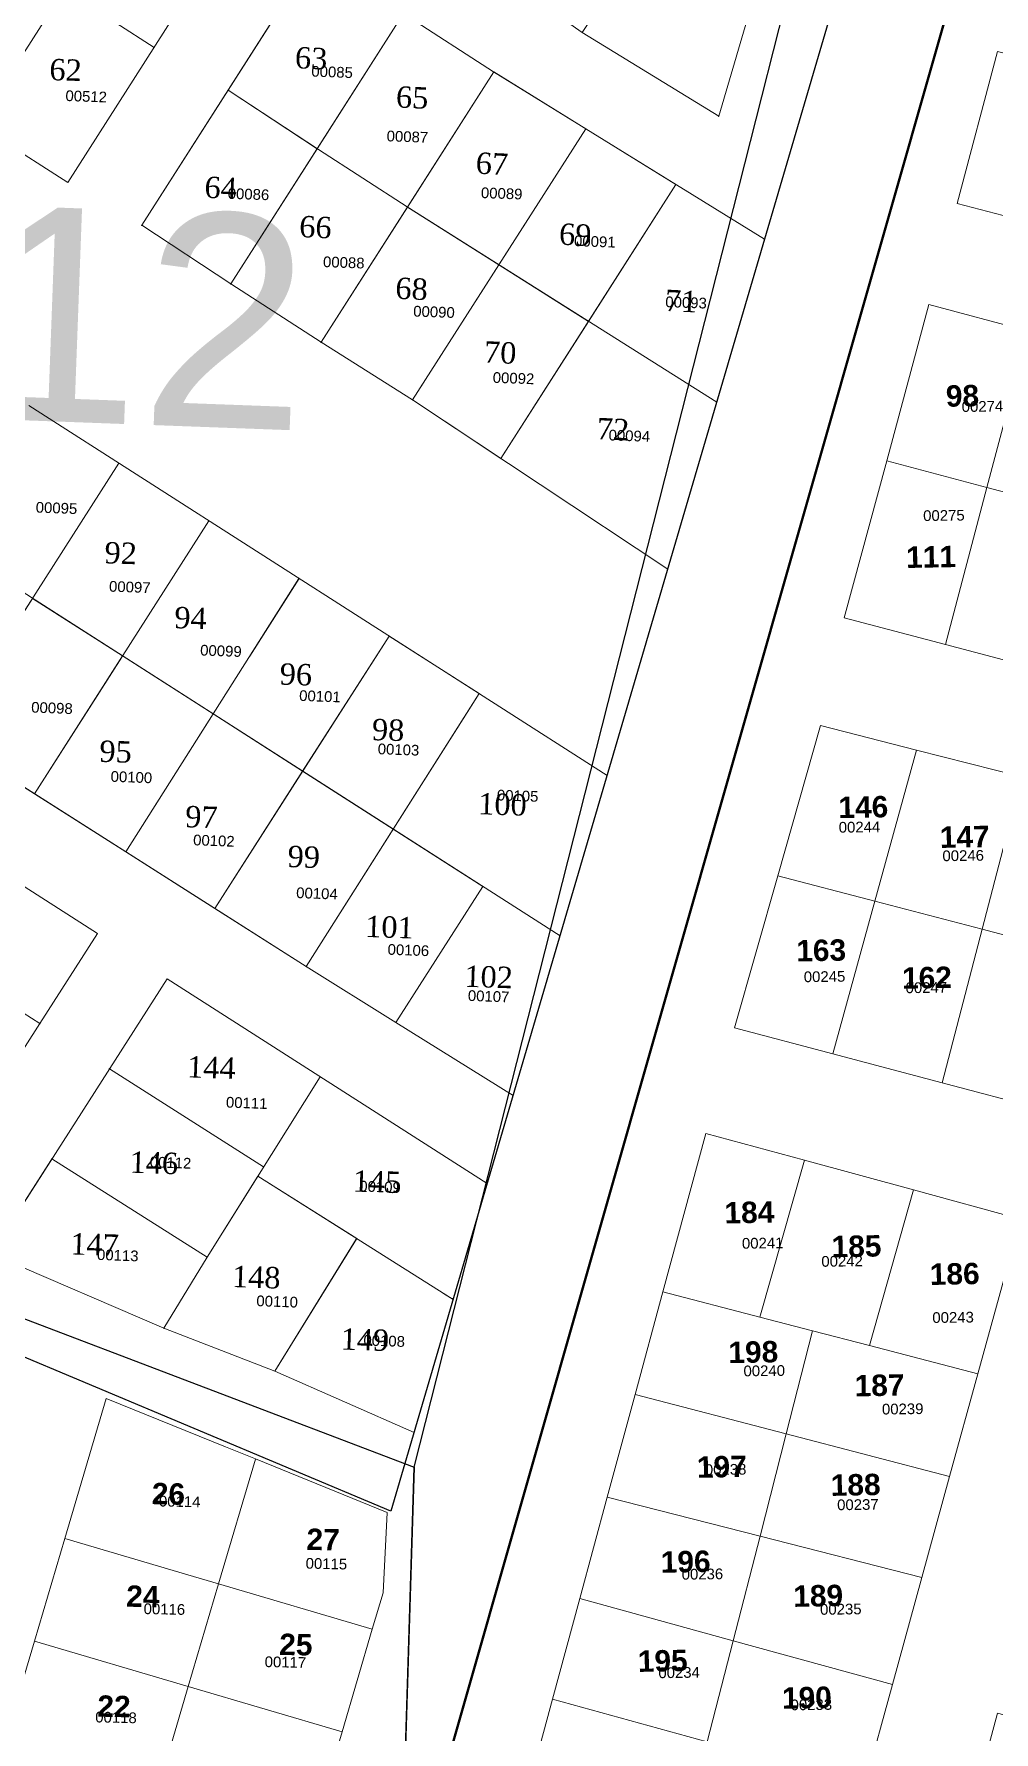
# Model space of a CAD drawing. Header units: metres. Extents: x 251686 to 255059, y 1627526 to 1631912.
# Drawn here: x 254242.3 to 254332.1, y 1630948.3 to 1631107.1 of the extents above; entities that cross this region are included whole.
import ezdxf
from ezdxf.enums import TextEntityAlignment as Align

# ---------------------------------------------------------------- set-up
doc = ezdxf.new("R2010")
doc.units = ezdxf.units.M
doc.header["$MEASUREMENT"] = 0
doc.layers.add('ASSIETTE IMMAT', color=7, linetype='Continuous', lineweight=0)
doc.layers.add('LimiteTF', color=4, linetype='Continuous', lineweight=13)
for name, color, linetype in [('limites_parcelles', 7, 'Continuous'), ('limites_sections', 7, 'Continuous'), ('limites_tf', 7, 'Continuous'), ('numero_lot', 7, 'Continuous'), ('numero_parcelle', 7, 'Continuous')]:
    doc.layers.add(name, color=color, linetype=linetype)
doc.styles.add('Style-Arial', font='arial.ttf')
doc.styles.add('Style-FANCY', font='times.ttf')
doc.styles.add('style1', font='')
doc.styles.get('style1').set_extended_font_data('Times New Roman', bold=True)

# ---------------------------------------------------------------- blocks, each defined once
blk = doc.blocks.new('*U83')
at = {"layer": 'LimiteTF', "color": 5, "linetype": 'Continuous', "lineweight": 30}
for p, q in [((91.339994, 108.869996, 0.00005), (172.679994, 77.899996, 0.00005)), ((172.679994, 77.899996, 0.00005), (167.209994, -100.580004, 0.00005))]:
    blk.add_line(p, q, dxfattribs=at)
blk = doc.blocks.new('*U93')
at = {"layer": 'LimiteTF', "color": 5, "linetype": 'Continuous', "lineweight": 30}
for p, q in [((118.400028, 101.540028), (60.410028, -123.859972)), ((60.410028, -123.859972), (-20.879972, -92.869972))]:
    blk.add_line(p, q, dxfattribs=at)

msp = doc.modelspace()

# ---------------------------------------------------------------- linework, layer by layer
at = {"layer": 'ASSIETTE IMMAT', "color": 2, "linetype": 'Continuous', "lineweight": 30, "elevation": 0.000046, "flags": 128}
msp.add_lwpolyline([(254272.353104, 1630794.592518), (254277.823104, 1630973.072518), (254333.848614, 1631193.827754), (254215.749709, 1631218.847188), (254186.928919, 1631154.997551), (254121.018849, 1631074.583792), (254089.056999, 1630989.119047), (254053.768104, 1630970.237518)], dxfattribs=at)
at = {"layer": 'limites_parcelles', "color": 7, "linetype": 'Continuous', "lineweight": 0}
for p, q in [((254183.622363, 1631150.950674), (254253.497933, 1631105.871372)), ((254186.501195, 1631130.9605), (254245.421189, 1631093.232447)), ((254237.018027, 1631098.653546), (254253.380847, 1631124.258972)), ((254245.421189, 1631093.232447), (254261.807226, 1631118.874202)), ((254268.49373, 1631114.529873), (254252.34154, 1631089.24549)), ((254276.825564, 1631109.032153), (254260.673374, 1631083.74777)), ((254285.27309, 1631103.584409), (254269.122538, 1631078.302589)), ((254293.904124, 1631098.249967), (254277.675619, 1631072.903386)), ((254302.322909, 1631093.046255), (254285.948897, 1631067.414634)), ((254310.61147, 1631087.923035), (254301.547136, 1631057.066276)), ((254295.878896, 1631037.770483), (254241.781924, 1631072.364637)), ((254233.866358, 1631041.43336), (254250.205058, 1631066.975035)), ((254242.305171, 1631036.067619), (254258.629226, 1631061.586398)), ((254233.698969, 1631059.728385), (254291.47564, 1631022.780941)), ((254250.841444, 1631030.639909), (254267.053394, 1631056.197762)), ((254267.056179, 1631056.202152), (254262.449608, 1631048.939975)), ((254259.182072, 1631025.336598), (254275.480326, 1631050.815044)), ((254250.467199, 1631048.827009), (254248.16624, 1631045.230007)), ((254225.49788, 1631046.754379), (254267.737645, 1631019.896617)), ((254267.737645, 1631019.896617), (254283.90515, 1631045.427503)), ((254283.90515, 1631045.427503), (254282.407143, 1631043.061928)), ((254221.251449, 1631040.236501), (254248.21052, 1631022.996808)), ((254267.397109, 1631038.178854), (254265.290944, 1631039.52572)), ((254295.878896, 1631037.770483), (254287.084918, 1631007.834069)), ((254215.863778, 1631031.8113), (254242.822849, 1631014.571607)), ((254275.879798, 1631032.754283), (254280.26062, 1631029.952803)), ((254276.121063, 1631014.669763), (254284.247211, 1631027.403461)), ((254248.21052, 1631022.996808), (254242.822849, 1631014.571607)), ((254267.737645, 1631019.896617), (254276.121063, 1631014.669763)), ((254238.249329, 1630993.03322), (254254.707874, 1631018.762065)), ((254254.712109, 1631018.768925), (254284.66963, 1630999.611956)), ((254242.822849, 1631014.571607), (254237.422989, 1631006.189571)), ((254276.121063, 1631014.669763), (254287.084918, 1631007.834069)), ((254249.323221, 1631010.344499), (254263.748381, 1631001.169546)), ((254258.449428, 1630992.707029), (254269.027526, 1631009.600431)), ((254243.605513, 1631001.406282), (254239.240676, 1630994.582945)), ((254243.934223, 1631001.920139), (254243.605513, 1631001.406282)), ((254243.936767, 1631001.918523), (254258.449428, 1630992.707029)), ((254263.195614, 1631000.286769), (254281.387922, 1630988.826928)), ((254284.66963, 1630999.611956), (254277.823446, 1630976.306211)), ((254272.418049, 1630994.39431), (254264.79969, 1630982.068892)), ((254272.45497, 1630994.454043), (254271.550643, 1630992.990971)), ((254254.418025, 1630986.074575), (254238.249329, 1630993.03322)), ((254254.418025, 1630986.074575), (254258.449428, 1630992.707029)), ((254281.483741, 1630988.766569), (254280.578395, 1630989.336872)), ((254264.79969, 1630982.068892), (254267.875454, 1630987.045039))]:
    msp.add_line(p, q, dxfattribs=at)
at = {"layer": 'limites_parcelles', "color": 7, "linetype": 'Continuous', "lineweight": 0, "flags": 128}
for points in [[(254306.322702, 1631099.438452), (254310.780959, 1631114.654186), (254313.666657, 1631124.791697), (254333.848614, 1631193.827754)], [(254306.322702, 1631099.438452), (254293.552163, 1631107.25955), (254285.37575, 1631113.047464), (254272.769178, 1631121.223424)], [(254268.49373, 1631114.529873), (254277.060795, 1631108.876937), (254285.255541, 1631103.595719), (254310.61147, 1631087.923035)], [(254260.417635, 1631101.887682), (254268.867085, 1631096.312353), (254277.189039, 1631090.949154), (254306.133146, 1631072.677948)], [(254252.341264, 1631089.245673), (254260.673374, 1631083.74777), (254269.122538, 1631078.302589), (254277.675619, 1631072.903386), (254301.547136, 1631057.066276)], [(254254.418025, 1630986.074575), (254264.79969, 1630982.068892), (254277.823446, 1630976.306211)]]:
    msp.add_lwpolyline(points, dxfattribs=at)
for points in [[(254310.82598, 1631114.812344), (254301.959483, 1631119.984622), (254293.552163, 1631107.25955), (254306.322702, 1631099.438452), (254310.780959, 1631114.654186), (254310.82598, 1631114.812344)], [(254285.255541, 1631103.595719), (254277.060795, 1631108.876937), (254276.825564, 1631109.032153), (254268.749469, 1631096.389961), (254268.867085, 1631096.312353), (254277.189039, 1631090.949154), (254277.197867, 1631090.943582), (254285.27309, 1631103.584409), (254285.273297, 1631103.584744), (254285.255541, 1631103.595719)], [(254285.763941, 1631085.536177), (254293.904124, 1631098.249967), (254285.273297, 1631103.584744), (254285.27309, 1631103.584409), (254277.197867, 1631090.943582), (254285.763941, 1631085.536177)], [(254252.341264, 1631089.245673), (254260.673374, 1631083.74777), (254268.749469, 1631096.389961), (254260.417635, 1631101.887682), (254260.417496, 1631101.887771), (254252.341264, 1631089.245673)], [(254260.673374, 1631083.74777), (254269.122538, 1631078.302589), (254277.197867, 1631090.943582), (254277.189039, 1631090.949154), (254268.867085, 1631096.312353), (254268.749469, 1631096.389961), (254260.673374, 1631083.74777)], [(254242.305171, 1631036.067619), (254250.548146, 1631048.953551), (254242.123303, 1631054.341131), (254238.662266, 1631048.930623), (254233.866358, 1631041.43336), (254242.305171, 1631036.067619)], [(254250.548146, 1631048.953551), (254242.123303, 1631054.341131), (254238.662266, 1631048.930623), (254233.866358, 1631041.43336), (254242.305171, 1631036.067619), (254248.16624, 1631045.230007), (254250.467199, 1631048.827009), (254250.548146, 1631048.953551)], [(254282.407143, 1631043.061928), (254283.90515, 1631045.427503), (254275.480326, 1631050.815044), (254267.397109, 1631038.178854), (254275.879798, 1631032.754283), (254282.407143, 1631043.061928)], [(254250.548146, 1631048.953551), (254250.467199, 1631048.827009), (254248.16624, 1631045.230007), (254242.305171, 1631036.067619), (254250.841444, 1631030.639909), (254259.021196, 1631043.535144), (254250.548146, 1631048.953551)], [(254272.45497, 1630994.454043), (254263.195614, 1631000.286769), (254258.449428, 1630992.707029), (254254.418025, 1630986.074575), (254264.79969, 1630982.068892), (254267.875454, 1630987.045039), (254271.550643, 1630992.990971), (254272.418049, 1630994.39431), (254272.45497, 1630994.454043)], [(254259.524926, 1630962.153193), (254262.973364, 1630973.84001), (254262.975081, 1630973.844234), (254260.17494, 1630974.98204), (254249.004675, 1630979.515465), (254245.134133, 1630966.398129), (254256.652853, 1630963.006048), (254259.524926, 1630962.153193)], [(254262.975081, 1630973.844234), (254262.973364, 1630973.84001), (254259.524926, 1630962.153193), (254273.915937, 1630957.918255), (254274.920757, 1630961.337141), (254275.314313, 1630968.830324), (254262.975081, 1630973.844234)], [(254245.134133, 1630966.398129), (254242.304249, 1630956.807599), (254256.695042, 1630952.562663), (254259.524926, 1630962.153193), (254256.652853, 1630963.006048), (254245.134133, 1630966.398129)]]:
    msp.add_lwpolyline(points, close=True, dxfattribs=at)
at = {"layer": 'limites_parcelles', "color": 7, "lineweight": 0, "flags": 128}
for points in [[(254314.336127, 1631001.790949), (254324.549599, 1630999.008601), (254320.431464, 1630984.458992), (254315.104851, 1630985.842426), (254310.169501, 1630987.12075), (254314.336127, 1631001.790949)], [(254298.491325, 1630979.86603), (254301.101074, 1630989.487421), (254310.169501, 1630987.12075), (254315.104851, 1630985.842426), (254312.635561, 1630976.18279), (254298.491325, 1630979.86603)], [(254315.104851, 1630985.842426), (254320.431464, 1630984.458992), (254330.563214, 1630981.815608), (254327.923473, 1630972.193843), (254312.635561, 1630976.18279), (254315.104851, 1630985.842426)]]:
    msp.add_lwpolyline(points, close=True, dxfattribs=at)
at = {"layer": 'limites_parcelles', "color": 7, "linetype": 'Continuous', "lineweight": 0, "ltscale": 39.37, "flags": 128}
for points in [[(254262.973364, 1630973.84001), (254262.975081, 1630973.844234), (254260.17494, 1630974.98204), (254249.004675, 1630979.515465), (254245.134133, 1630966.398129), (254256.652853, 1630963.006048), (254259.524926, 1630962.153193), (254262.973364, 1630973.84001)], [(254259.524926, 1630962.153193), (254273.915937, 1630957.918255), (254274.920757, 1630961.337141), (254275.314313, 1630968.830324), (254262.975081, 1630973.844234), (254262.973364, 1630973.84001), (254259.524926, 1630962.153193)], [(254242.304249, 1630956.807599), (254256.695042, 1630952.562663), (254259.524926, 1630962.153193), (254256.652853, 1630963.006048), (254245.134133, 1630966.398129), (254242.304249, 1630956.807599)]]:
    msp.add_lwpolyline(points, close=True, dxfattribs=at)
at = {"layer": 'limites_parcelles', "color": 7, "linetype": 'Continuous', "lineweight": 0}
for p in [(254293.904124, 1631098.249967), (254306.322702, 1631099.438452), (254252.341264, 1631089.245673), (254252.342283, 1631089.246653), (254260.673374, 1631083.74777), (254269.122538, 1631078.302589), (254277.675619, 1631072.903386), (254250.20659, 1631066.977188), (254285.948897, 1631067.414634), (254293.629032, 1631039.209183), (254250.841444, 1631030.639909), (254267.737645, 1631019.896617), (254242.822849, 1631014.571607), (254276.121063, 1631014.669763), (254249.324438, 1631010.343724), (254263.72809, 1631001.182452), (254272.418049, 1630994.39431), (254258.449428, 1630992.707029), (254281.387922, 1630988.826928), (254254.418025, 1630986.074575), (254264.79969, 1630982.068892)]:
    msp.add_point(p, dxfattribs=at)
for points in [[(254268.49373, 1631114.529873), (254260.417635, 1631101.887682), (254268.749469, 1631096.389961), (254276.825564, 1631109.032153)], [(254276.825564, 1631109.032153), (254268.49373, 1631114.529873), (254260.417635, 1631101.887682), (254268.749469, 1631096.389961)], [(254294.1454, 1631080.245311), (254302.322909, 1631093.046255), (254293.904124, 1631098.249967), (254285.763941, 1631085.536177)], [(254294.1454, 1631080.245311), (254302.322909, 1631093.046255), (254293.904124, 1631098.249967), (254285.763941, 1631085.536177)], [(254277.197867, 1631090.943582), (254269.122538, 1631078.302589), (254277.675619, 1631072.903386), (254285.763941, 1631085.536177)], [(254277.197867, 1631090.943582), (254269.122538, 1631078.302589), (254277.675619, 1631072.903386), (254285.763941, 1631085.536177)], [(254285.763941, 1631085.536177), (254277.675619, 1631072.903386), (254285.948897, 1631067.414634), (254294.1454, 1631080.245311)], [(254285.763941, 1631085.536177), (254277.675619, 1631072.903386), (254285.948897, 1631067.414634), (254294.1454, 1631080.245311)], [(254283.90515, 1631045.427503), (254275.480326, 1631050.815044), (254267.397109, 1631038.178854), (254275.879798, 1631032.754283)], [(254250.841444, 1631030.639909), (254259.182072, 1631025.336598), (254267.397109, 1631038.178854), (254259.021196, 1631043.535144)], [(254250.841444, 1631030.639909), (254259.182072, 1631025.336598), (254267.397109, 1631038.178854), (254259.021196, 1631043.535144)], [(254259.182072, 1631025.336598), (254267.737645, 1631019.896617), (254275.879798, 1631032.754283), (254267.397109, 1631038.178854)], [(254259.182072, 1631025.336598), (254267.737645, 1631019.896617), (254275.879798, 1631032.754283), (254267.397109, 1631038.178854)], [(254267.737645, 1631019.896617), (254276.121063, 1631014.669763), (254284.247196, 1631027.403438), (254275.879798, 1631032.754283)], [(254267.737645, 1631019.896617), (254276.121063, 1631014.669763), (254284.247196, 1631027.403438), (254275.879798, 1631032.754283)], [(254256.695042, 1630952.562663), (254271.086053, 1630948.327725), (254273.915937, 1630957.918255), (254259.524926, 1630962.153193)], [(254256.695042, 1630952.562663), (254242.304249, 1630956.807599), (254239.484362, 1630947.216852), (254253.876516, 1630942.976545)], [(254253.876516, 1630942.976545), (254268.266166, 1630938.736978), (254271.086053, 1630948.327725), (254256.695042, 1630952.562663)]]:
    msp.add_3dface(points, dxfattribs=at)
at = {"layer": 'limites_parcelles', "color": 7, "lineweight": 0}
for points in [[(254341.629351, 1631103.149156), (254337.957978, 1631088.855085), (254328.628875, 1631091.278501), (254332.401218, 1631105.49384)], [(254335.306868, 1631079.343166), (254331.419667, 1631064.716444), (254322.039955, 1631067.189223), (254325.987139, 1631081.816692)], [(254344.82729, 1631076.812148), (254341.090297, 1631062.167301), (254331.419667, 1631064.716444), (254335.306868, 1631079.343166)], [(254327.523216, 1631050.029614), (254318.073398, 1631052.511518), (254322.039955, 1631067.189223), (254331.419667, 1631064.716444)], [(254337.334181, 1631047.452224), (254327.523216, 1631050.029614), (254331.419667, 1631064.716444), (254341.090297, 1631062.167301)], [(254324.816609, 1631040.157045), (254320.923427, 1631026.010192), (254311.854876, 1631028.386861), (254315.849152, 1631042.444985)], [(254324.816609, 1631040.157045), (254334.666816, 1631037.640137), (254330.964952, 1631023.385682), (254320.923427, 1631026.010192)], [(254334.666816, 1631037.640137), (254344.176119, 1631035.19897), (254340.304302, 1631020.942396), (254330.964952, 1631023.385682)], [(254320.923427, 1631026.010192), (254317.001623, 1631011.752995), (254307.812482, 1631014.178155), (254311.854876, 1631028.386861)], [(254330.964952, 1631023.385682), (254327.234343, 1631009.03088), (254317.001623, 1631011.752995), (254320.923427, 1631026.010192)], [(254330.964952, 1631023.385682), (254340.304302, 1631020.942396), (254336.413736, 1631006.585601), (254327.234343, 1631009.03088)], [(254301.101074, 1630989.487421), (254305.115997, 1631004.295714), (254314.336127, 1631001.790949), (254310.169501, 1630987.12075)], [(254324.549599, 1630999.008601), (254334.542385, 1630996.283495), (254330.563214, 1630981.815608), (254320.431464, 1630984.458992)], [(254312.635561, 1630976.18279), (254310.18502, 1630966.623376), (254295.901196, 1630970.27488), (254298.491325, 1630979.86603)], [(254312.635561, 1630976.18279), (254327.923473, 1630972.193843), (254325.321602, 1630962.74253), (254310.18502, 1630966.623376)], [(254310.18502, 1630966.623376), (254307.677237, 1630956.843275), (254293.319694, 1630960.793824), (254295.901196, 1630970.27488)], [(254310.18502, 1630966.623376), (254325.321602, 1630962.74253), (254322.576377, 1630952.759493), (254307.677237, 1630956.843275)], [(254307.677237, 1630956.843275), (254305.255442, 1630947.384208), (254290.767436, 1630951.373126), (254293.319694, 1630960.793824)], [(254307.677237, 1630956.843275), (254322.576377, 1630952.759493), (254319.984255, 1630943.328299), (254305.255442, 1630947.384208)], [(254288.014332, 1630941.220011), (254290.767436, 1630951.373126), (254305.255442, 1630947.384208), (254302.671419, 1630937.303192)], [(254346.703651, 1630946.331028), (254344.102403, 1630936.829728), (254329.875946, 1630940.691922), (254332.388589, 1630950.08213)]]:
    msp.add_3dface(points, dxfattribs=at)
at = {"layer": 'limites_parcelles', "color": 7, "linetype": 'Continuous', "lineweight": 0, "ltscale": 39.37}
for points in [[(254256.695042, 1630952.562663), (254271.086053, 1630948.327725), (254273.915937, 1630957.918255), (254259.524926, 1630962.153193)], [(254256.695042, 1630952.562663), (254242.304249, 1630956.807599), (254239.484362, 1630947.216852), (254253.876516, 1630942.976545)], [(254268.266166, 1630938.736978), (254271.086053, 1630948.327725), (254256.695042, 1630952.562663), (254253.876516, 1630942.976545)]]:
    msp.add_3dface(points, dxfattribs=at)
at = {"layer": 'limites_sections', "color": 112, "linetype": 'Continuous', "lineweight": 40, "flags": 128}
for points in [[(253674.590697, 1631377.408104), (253696.537777, 1631631.552986), (253757.0504, 1631605.0124), (254274.3391, 1631378.1314), (254391.230087, 1631349.844634), (254373.700701, 1631270.312536), (254242.098307, 1630809.467069), (253976.914647, 1630881.792805), (253928.216166, 1630961.492497), (253736.80282, 1630938.191521), (253609.69659, 1630931.397239), (253609.133378, 1630987.020807), (253623.83294, 1631051.575567), (253646.244957, 1631234.319701), (253674.590697, 1631377.408104)], [(254391.230315, 1631349.844579), (254616.78469, 1631295.262067), (254601.919049, 1631243.024587), (254569.5419, 1631182.2248), (254530.2512, 1631049.2714), (254527.2805, 1631037.9628), (254483.023, 1630869.4867), (254450.47436, 1630757.921759), (254242.098307, 1630809.467069), (254373.700701, 1631270.312536), (254391.230315, 1631349.844579)]]:
    msp.add_lwpolyline(points, close=True, dxfattribs=at)

# ---------------------------------------------------------------- block references
at = {"layer": 'limites_tf', "color": 5, "linetype": 'Continuous', "lineweight": 30, "zscale": 10, "rotation": 358.0525}
msp.add_blockref('*U93', (254219.478985, 1631094.796425), dxfattribs=at)
at = {"layer": 'limites_tf', "color": 5, "linetype": 'Continuous', "lineweight": 30}
msp.add_blockref('*U83', (254105.14311, 1630895.172521, -0.00005), dxfattribs=at)

# ---------------------------------------------------------------- texts
at = {"layer": 'limites_parcelles', "color": 7, "linetype": 'Continuous', "lineweight": 0, "style": 'Style-Arial'}
msp.add_text('TF 512', height=19.99996, rotation=357.88, dxfattribs=at).set_placement((254223.732847, 1631081.653364), align=Align.MIDDLE_CENTER)
at = {"layer": 'numero_lot', "color": 7, "linetype": 'Continuous', "lineweight": 0, "style": 'Style-FANCY'}
for s, rotation, p in [('62', 358.3325, (254245.223129, 1631103.771845)), ('63', 357.2376, (254268.201776, 1631104.866432)), ('65', 357.2376, (254277.650426, 1631101.193569)), ('67', 357.2376, (254285.11303, 1631095.002963)), ('64', 357.2376, (254259.73437, 1631092.747456)), ('66', 357.2376, (254268.599032, 1631089.071965)), ('69', 357.2376, (254292.907044, 1631088.362632)), ('68', 357.2376, (254277.593376, 1631083.301794)), ('71', 357.2376, (254302.807085, 1631082.152302)), ('70', 357.2376, (254285.883395, 1631077.33434)), ('72', 357.2376, (254296.433091, 1631070.164586)), ('92', 358.0575, (254250.379814, 1631058.577301)), ('94', 358.0575, (254256.913423, 1631052.51136)), ('96', 358.0575, (254266.769607, 1631047.231246)), ('98', 358.0575, (254275.398507, 1631042.037781)), ('95', 358.0575, (254249.900168, 1631040.009927)), ('97', 358.0575, (254257.929432, 1631033.893259)), ('100', 358.0575, (254286.095653, 1631035.0802)), ('99', 358.0575, (254267.507557, 1631030.165459)), ('101', 358.0575, (254275.523285, 1631023.598993)), ('102', 358.0575, (254284.798776, 1631018.938916)), ('144', 358.0575, (254258.859264, 1631010.468597)), ('146', 358.0575, (254253.480385, 1631001.549815)), ('145', 358.0575, (254274.359455, 1630999.783074)), ('147', 358.0575, (254247.933125, 1630993.906471)), ('148', 358.0575, (254263.058286, 1630990.853031)), ('149', 358.0575, (254273.223916, 1630985.006103))]:
    msp.add_text(s, height=1.999994, rotation=rotation, dxfattribs=at).set_placement(p, align=Align.MIDDLE_CENTER)
at = {"layer": 'numero_lot', "color": 7, "linetype": 'Continuous', "lineweight": 13, "char_height": 2, "attachment_point": 7, "rotation": 1.05590659, "line_spacing_factor": 0.72, "style": 'style1'}
for s, insert in [('\\fArial|b1|i0|c00|p39;98', (254327.588244, 1631072.231813)), ('\\fArial|b1|i0|c00|p39;111', (254323.871933, 1631057.181123)), ('\\fArial|b1|i0|c00|p39;146', (254317.537551, 1631033.755108)), ('\\fArial|b1|i0|c00|p39;147', (254327.023521, 1631030.995796)), ('\\fArial|b1|i0|c00|p39;163', (254313.59531, 1631020.345916)), ('\\fArial|b1|i0|c00|p39;162', (254323.489592, 1631017.797233)), ('\\fArial|b1|i0|c00|p39;184', (254306.878131, 1630995.839718)), ('\\fArial|b1|i0|c00|p39;185', (254316.897491, 1630992.675976)), ('\\fArial|b1|i0|c00|p39;186', (254326.087783, 1630990.089156)), ('\\fArial|b1|i0|c00|p39;198', (254307.24641, 1630982.777882)), ('\\fArial|b1|i0|c00|p39;187', (254319.055642, 1630979.665814)), ('\\fArial|b1|i0|c00|p39;197', (254304.298055, 1630972.05309)), ('\\fArial|b1|i0|c00|p39;188', (254316.823425, 1630970.359359)), ('\\fArial|b1|i0|c00|p39;196', (254300.915771, 1630963.172742)), ('\\fArial|b1|i0|c00|p39;189', (254313.313063, 1630959.979915)), ('\\fArial|b1|i0|c00|p39;195', (254298.771233, 1630953.896743)), ('\\fArial|b1|i0|c00|p39;190', (254312.2577, 1630950.453227))]:
    msp.add_mtext(s, dxfattribs=dict(at, insert=insert))
at = {"layer": 'numero_lot', "color": 7, "linetype": 'Continuous', "lineweight": 0, "char_height": 2, "attachment_point": 7, "rotation": 358.74999338, "line_spacing_factor": 0.72, "style": 'style1'}
for s, insert in [('\\fArial|b1|i0|c00|p39;26', (254253.266153, 1630969.593414)), ('\\fArial|b1|i0|c00|p39;27', (254267.735098, 1630965.34367)), ('\\fArial|b1|i0|c00|p39;24', (254250.873208, 1630960.029109)), ('\\fArial|b1|i0|c00|p39;25', (254265.19025, 1630955.491269)), ('\\fArial|b1|i0|c00|p39;22', (254248.17328, 1630949.742978))]:
    msp.add_mtext(s, dxfattribs=dict(at, insert=insert))
at = {"layer": 'numero_parcelle', "color": 5, "lineweight": 13, "style": 'Style-Arial'}
for s, rotation, p in [('00085', 357.88, (254268.234362, 1631104.148923)), ('00512', 357.88, (254245.229609, 1631101.865482)), ('00087', 357.88, (254275.276822, 1631098.097)), ('00086', 357.88, (254260.410286, 1631092.721422)), ('00089', 357.88, (254284.0961, 1631092.787382)), ('00091', 357.88, (254292.810871, 1631088.28971)), ('00088', 357.88, (254269.324115, 1631086.330866)), ('00093', 357.88, (254301.346452, 1631082.586554)), ('00090', 357.88, (254277.765146, 1631081.708648)), ('00092', 357.88, (254285.205768, 1631075.507307)), ('00094', 357.88, (254296.040754, 1631070.123071)), ('00095', 357.88, (254242.448422, 1631063.367497)), ('00097', 357.88, (254249.306714, 1631055.975595)), ('00099', 357.88, (254257.832338, 1631050.003449)), ('00098', 357.88, (254242.025139, 1631044.662692)), ('00101', 357.88, (254267.094588, 1631045.75487)), ('00103', 357.88, (254274.445639, 1631040.768961)), ('00100', 357.88, (254249.455804, 1631038.19236)), ('00105', 357.88, (254285.589215, 1631036.450739)), ('00102', 357.88, (254257.175145, 1631032.250061)), ('00104', 357.88, (254266.815643, 1631027.314081)), ('00106', 357.88, (254275.36616, 1631022.014412)), ('00107', 357.88, (254282.876485, 1631017.696005)), ('00111', 357.88, (254260.241595, 1631007.721047)), ('00112', 357.88, (254253.11438, 1631002.135936)), ('00109', 357.88, (254272.715424, 1630999.871151)), ('00113', 357.88, (254248.179876, 1630993.468223)), ('00110', 357.88, (254263.091085, 1630989.145211)), ('00108', 357.88, (254273.104877, 1630985.46525)), ('00114', 358.75, (254253.96218, 1630970.408934)), ('00115', 358.75, (254267.689177, 1630964.590009)), ('00116', 358.75, (254252.532015, 1630960.343676)), ('00117', 358.75, (254263.856698, 1630955.384888)), ('00118', 358.75, (254248.006782, 1630950.211334))]:
    msp.add_text(s, height=1, rotation=rotation, dxfattribs=at).set_placement(p, align=Align.TOP_LEFT)
at = {"layer": 'numero_parcelle', "color": 5, "lineweight": 0, "style": 'Style-Arial'}
for s, p in [('00274', (254329.046815, 1631072.776977)), ('00275', (254325.440944, 1631062.572222)), ('00244', (254317.542571, 1631033.424302)), ('00246', (254327.24538, 1631030.756664)), ('00245', (254314.275164, 1631019.440676)), ('00247', (254323.793664, 1631018.411081)), ('00241', (254308.485371, 1630994.510017)), ('00242', (254315.916621, 1630992.821703)), ('00243', (254326.301554, 1630987.564712)), ('00240', (254308.634167, 1630982.572531)), ('00239', (254321.585071, 1630979.002183)), ('00238', (254305.020711, 1630973.341581)), ('00237', (254317.394508, 1630970.051098)), ('00236', (254302.848232, 1630963.554472)), ('00235', (254315.795558, 1630960.271138)), ('00234', (254300.668597, 1630954.341393)), ('00233', (254313.038817, 1630951.337926))]:
    msp.add_text(s, height=1, rotation=0.71413, dxfattribs=at).set_placement(p, align=Align.TOP_LEFT)

doc.saveas('drawing.dxf')
